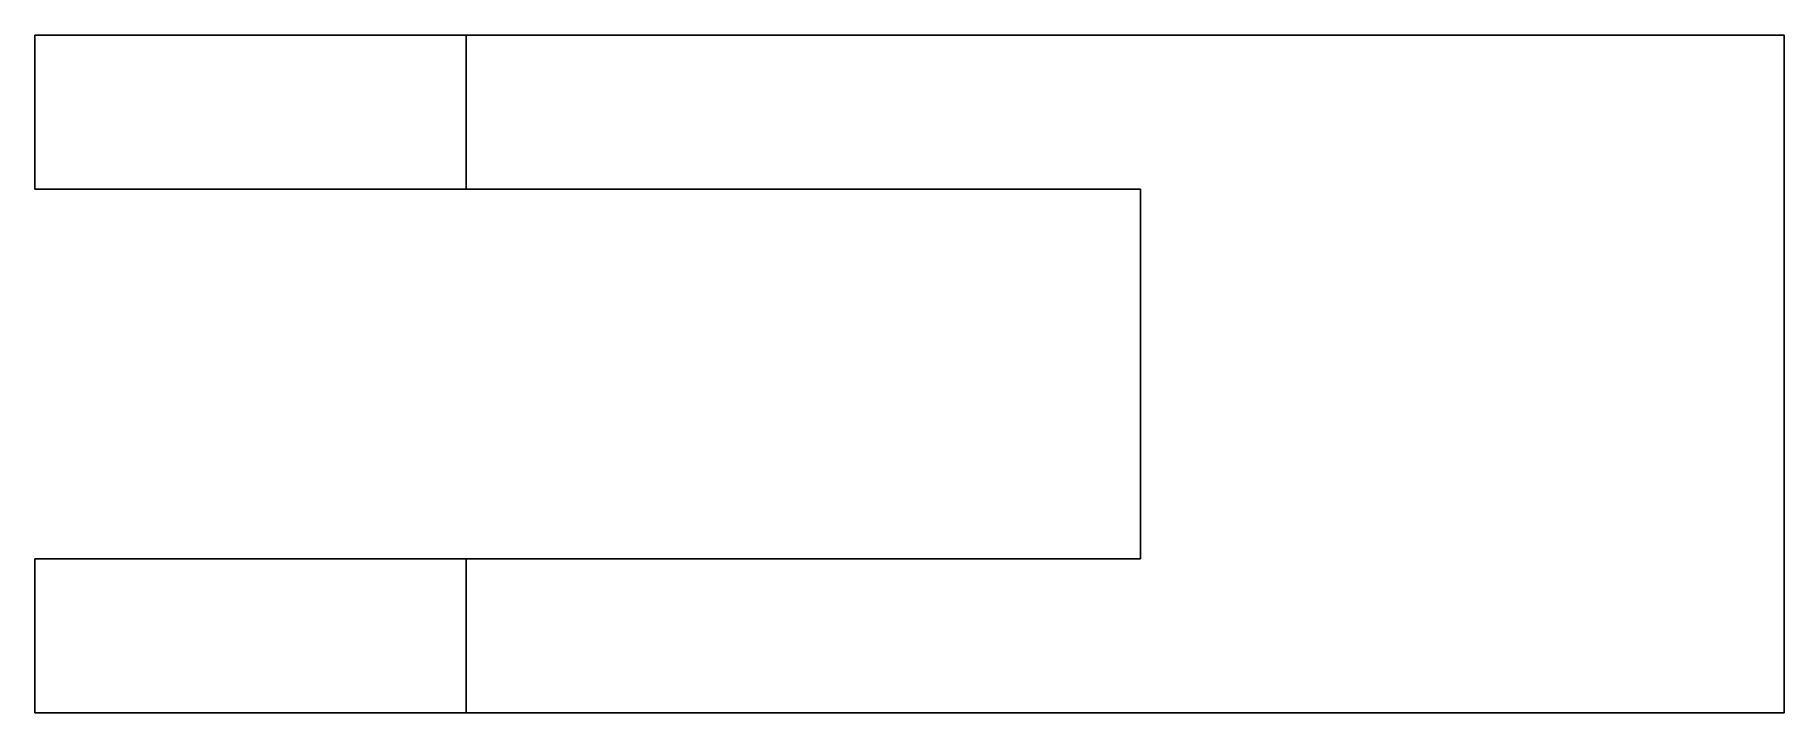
# Model space of a CAD drawing. Header units: metres. Extents: x -15.9 to 40.9, y -22 to 0.
import ezdxf

# ---------------------------------------------------------------- set-up
doc = ezdxf.new("R2010")
doc.units = ezdxf.units.M

msp = doc.modelspace()

# ---------------------------------------------------------------- linework, layer by layer
for points in [[(-15.9, -5), (-15.9, -4.9), (-15.9, -4.8), (-15.9, -4.7), (-15.9, -4.6), (-15.9, -4.5), (-15.9, -4.4), (-15.9, -4.3), (-15.9, -4.2), (-15.9, -4.1), (-15.9, -4), (-15.9, -3.9), (-15.9, -3.8), (-15.9, -3.7), (-15.9, -3.6), (-15.9, -3.5), (-15.9, -3.4), (-15.9, -3.3), (-15.9, -3.2), (-15.9, -3.1), (-15.9, -3), (-15.9, -2.9), (-15.9, -2.8), (-15.9, -2.7), (-15.9, -2.6), (-15.9, -2.5), (-15.9, -2.4), (-15.9, -2.3), (-15.9, -2.2), (-15.9, -2.1), (-15.9, -2), (-15.9, -1.9), (-15.9, -1.8), (-15.9, -1.7), (-15.9, -1.6), (-15.9, -1.5), (-15.9, -1.4), (-15.9, -1.3), (-15.9, -1.2), (-15.9, -1.1), (-15.9, -1), (-15.9, -0.9), (-15.9, -0.8), (-15.9, -0.7), (-15.9, -0.6), (-15.9, -0.5), (-15.9, -0.4), (-15.9, -0.3), (-15.9, -0.2), (-15.9, -0.1), (-15.9, 0)], [(-1.9, 0), (-1.949, 0), (-1.998, 0), (-2.047, 0), (-2.138, 0), (-2.283, 0), (-2.428, 0), (-2.573, 0), (-2.793, 0), (-3.027, 0), (-3.26, 0), (-3.516, 0), (-3.826, 0), (-4.137, 0), (-4.447, 0), (-4.801, 0), (-5.173, 0), (-5.544, 0), (-5.922, 0), (-6.336, 0), (-6.751, 0), (-7.165, 0), (-7.592, 0), (-8.028, 0), (-8.464, 0), (-8.9, 0), (-9.336, 0), (-9.772, 0), (-10.208, 0), (-10.635, 0), (-11.049, 0), (-11.464, 0), (-11.878, 0), (-12.256, 0), (-12.627, 0), (-12.999, 0), (-13.353, 0), (-13.663, 0), (-13.974, 0), (-14.284, 0), (-14.54, 0), (-14.773, 0), (-15.007, 0), (-15.227, 0), (-15.372, 0), (-15.517, 0), (-15.662, 0), (-15.753, 0), (-15.802, 0), (-15.851, 0), (-15.9, 0)], [(-1.9, -5), (-1.9, -4.9), (-1.9, -4.8), (-1.9, -4.7), (-1.9, -4.6), (-1.9, -4.5), (-1.9, -4.4), (-1.9, -4.3), (-1.9, -4.2), (-1.9, -4.1), (-1.9, -4), (-1.9, -3.9), (-1.9, -3.8), (-1.9, -3.7), (-1.9, -3.6), (-1.9, -3.5), (-1.9, -3.4), (-1.9, -3.3), (-1.9, -3.2), (-1.9, -3.1), (-1.9, -3), (-1.9, -2.9), (-1.9, -2.8), (-1.9, -2.7), (-1.9, -2.6), (-1.9, -2.5), (-1.9, -2.4), (-1.9, -2.3), (-1.9, -2.2), (-1.9, -2.1), (-1.9, -2), (-1.9, -1.9), (-1.9, -1.8), (-1.9, -1.7), (-1.9, -1.6), (-1.9, -1.5), (-1.9, -1.4), (-1.9, -1.3), (-1.9, -1.2), (-1.9, -1.1), (-1.9, -1), (-1.9, -0.9), (-1.9, -0.8), (-1.9, -0.7), (-1.9, -0.6), (-1.9, -0.5), (-1.9, -0.4), (-1.9, -0.3), (-1.9, -0.2), (-1.9, -0.1), (-1.9, 0)], [(40.9, 0), (40.044, 0), (39.188, 0), (38.332, 0), (37.476, 0), (36.62, 0), (35.764, 0), (34.908, 0), (34.052, 0), (33.196, 0), (32.34, 0), (31.484, 0), (30.628, 0), (29.772, 0), (28.916, 0), (28.06, 0), (27.204, 0), (26.348, 0), (25.492, 0), (24.636, 0), (23.78, 0), (22.924, 0), (22.068, 0), (21.212, 0), (20.356, 0), (19.5, 0), (18.644, 0), (17.788, 0), (16.932, 0), (16.076, 0), (15.22, 0), (14.364, 0), (13.508, 0), (12.652, 0), (11.796, 0), (10.94, 0), (10.084, 0), (9.228, 0), (8.372, 0), (7.516, 0), (6.66, 0), (5.804, 0), (4.948, 0), (4.092, 0), (3.236, 0), (2.38, 0), (1.524, 0), (0.668, 0), (-0.188, 0), (-1.044, 0), (-1.9, 0)], [(40.9, -22), (40.9, -21.56), (40.9, -21.12), (40.9, -20.68), (40.9, -20.24), (40.9, -19.8), (40.9, -19.36), (40.9, -18.92), (40.9, -18.48), (40.9, -18.04), (40.9, -17.6), (40.9, -17.16), (40.9, -16.72), (40.9, -16.28), (40.9, -15.84), (40.9, -15.4), (40.9, -14.96), (40.9, -14.52), (40.9, -14.08), (40.9, -13.64), (40.9, -13.2), (40.9, -12.76), (40.9, -12.32), (40.9, -11.88), (40.9, -11.44), (40.9, -11), (40.9, -10.56), (40.9, -10.12), (40.9, -9.68), (40.9, -9.24), (40.9, -8.8), (40.9, -8.36), (40.9, -7.92), (40.9, -7.48), (40.9, -7.04), (40.9, -6.6), (40.9, -6.16), (40.9, -5.72), (40.9, -5.28), (40.9, -4.84), (40.9, -4.4), (40.9, -3.96), (40.9, -3.52), (40.9, -3.08), (40.9, -2.64), (40.9, -2.2), (40.9, -1.76), (40.9, -1.32), (40.9, -0.88), (40.9, -0.44), (40.9, 0)], [(-15.9, -5), (-15.851, -5), (-15.802, -5), (-15.753, -5), (-15.662, -5), (-15.517, -5), (-15.372, -5), (-15.227, -5), (-15.007, -5), (-14.773, -5), (-14.54, -5), (-14.284, -5), (-13.974, -5), (-13.663, -5), (-13.353, -5), (-12.999, -5), (-12.627, -5), (-12.256, -5), (-11.878, -5), (-11.464, -5), (-11.049, -5), (-10.635, -5), (-10.208, -5), (-9.772, -5), (-9.336, -5), (-8.9, -5), (-8.464, -5), (-8.028, -5), (-7.592, -5), (-7.165, -5), (-6.751, -5), (-6.336, -5), (-5.922, -5), (-5.544, -5), (-5.173, -5), (-4.801, -5), (-4.447, -5), (-4.137, -5), (-3.826, -5), (-3.516, -5), (-3.26, -5), (-3.027, -5), (-2.793, -5), (-2.573, -5), (-2.428, -5), (-2.283, -5), (-2.138, -5), (-2.047, -5), (-1.998, -5), (-1.949, -5), (-1.9, -5)], [(-1.9, -5), (-1.462, -5), (-1.024, -5), (-0.586, -5), (-0.148, -5), (0.29, -5), (0.728, -5), (1.166, -5), (1.604, -5), (2.042, -5), (2.48, -5), (2.918, -5), (3.356, -5), (3.794, -5), (4.232, -5), (4.67, -5), (5.108, -5), (5.546, -5), (5.984, -5), (6.422, -5), (6.86, -5), (7.298, -5), (7.736, -5), (8.174, -5), (8.612, -5), (9.05, -5), (9.488, -5), (9.926, -5), (10.364, -5), (10.802, -5), (11.24, -5), (11.678, -5), (12.116, -5), (12.554, -5), (12.992, -5), (13.43, -5), (13.868, -5), (14.306, -5), (14.744, -5), (15.182, -5), (15.62, -5), (16.058, -5), (16.496, -5), (16.934, -5), (17.372, -5), (17.81, -5), (18.248, -5), (18.686, -5), (19.124, -5), (19.562, -5), (20, -5)], [(20, -5), (20, -5.24), (20, -5.48), (20, -5.72), (20, -5.96), (20, -6.2), (20, -6.44), (20, -6.68), (20, -6.92), (20, -7.16), (20, -7.4), (20, -7.64), (20, -7.88), (20, -8.12), (20, -8.36), (20, -8.6), (20, -8.84), (20, -9.08), (20, -9.32), (20, -9.56), (20, -9.8), (20, -10.04), (20, -10.28), (20, -10.52), (20, -10.76), (20, -11), (20, -11.24), (20, -11.48), (20, -11.72), (20, -11.96), (20, -12.2), (20, -12.44), (20, -12.68), (20, -12.92), (20, -13.16), (20, -13.4), (20, -13.64), (20, -13.88), (20, -14.12), (20, -14.36), (20, -14.6), (20, -14.84), (20, -15.08), (20, -15.32), (20, -15.56), (20, -15.8), (20, -16.04), (20, -16.28), (20, -16.52), (20, -16.76), (20, -17)], [(-1.9, -17), (-1.949, -17), (-1.998, -17), (-2.047, -17), (-2.138, -17), (-2.283, -17), (-2.428, -17), (-2.573, -17), (-2.793, -17), (-3.027, -17), (-3.26, -17), (-3.516, -17), (-3.826, -17), (-4.137, -17), (-4.447, -17), (-4.801, -17), (-5.173, -17), (-5.544, -17), (-5.922, -17), (-6.336, -17), (-6.751, -17), (-7.165, -17), (-7.592, -17), (-8.028, -17), (-8.464, -17), (-8.9, -17), (-9.336, -17), (-9.772, -17), (-10.208, -17), (-10.635, -17), (-11.049, -17), (-11.464, -17), (-11.878, -17), (-12.256, -17), (-12.627, -17), (-12.999, -17), (-13.353, -17), (-13.663, -17), (-13.974, -17), (-14.284, -17), (-14.54, -17), (-14.773, -17), (-15.007, -17), (-15.227, -17), (-15.372, -17), (-15.517, -17), (-15.662, -17), (-15.753, -17), (-15.802, -17), (-15.851, -17), (-15.9, -17)], [(-15.9, -22), (-15.9, -21.9), (-15.9, -21.8), (-15.9, -21.7), (-15.9, -21.6), (-15.9, -21.5), (-15.9, -21.4), (-15.9, -21.3), (-15.9, -21.2), (-15.9, -21.1), (-15.9, -21), (-15.9, -20.9), (-15.9, -20.8), (-15.9, -20.7), (-15.9, -20.6), (-15.9, -20.5), (-15.9, -20.4), (-15.9, -20.3), (-15.9, -20.2), (-15.9, -20.1), (-15.9, -20), (-15.9, -19.9), (-15.9, -19.8), (-15.9, -19.7), (-15.9, -19.6), (-15.9, -19.5), (-15.9, -19.4), (-15.9, -19.3), (-15.9, -19.2), (-15.9, -19.1), (-15.9, -19), (-15.9, -18.9), (-15.9, -18.8), (-15.9, -18.7), (-15.9, -18.6), (-15.9, -18.5), (-15.9, -18.4), (-15.9, -18.3), (-15.9, -18.2), (-15.9, -18.1), (-15.9, -18), (-15.9, -17.9), (-15.9, -17.8), (-15.9, -17.7), (-15.9, -17.6), (-15.9, -17.5), (-15.9, -17.4), (-15.9, -17.3), (-15.9, -17.2), (-15.9, -17.1), (-15.9, -17)], [(20, -17), (19.562, -17), (19.124, -17), (18.686, -17), (18.248, -17), (17.81, -17), (17.372, -17), (16.934, -17), (16.496, -17), (16.058, -17), (15.62, -17), (15.182, -17), (14.744, -17), (14.306, -17), (13.868, -17), (13.43, -17), (12.992, -17), (12.554, -17), (12.116, -17), (11.678, -17), (11.24, -17), (10.802, -17), (10.364, -17), (9.926, -17), (9.488, -17), (9.05, -17), (8.612, -17), (8.174, -17), (7.736, -17), (7.298, -17), (6.86, -17), (6.422, -17), (5.984, -17), (5.546, -17), (5.108, -17), (4.67, -17), (4.232, -17), (3.794, -17), (3.356, -17), (2.918, -17), (2.48, -17), (2.042, -17), (1.604, -17), (1.166, -17), (0.728, -17), (0.29, -17), (-0.148, -17), (-0.586, -17), (-1.024, -17), (-1.462, -17), (-1.9, -17)], [(-1.9, -22), (-1.9, -21.9), (-1.9, -21.8), (-1.9, -21.7), (-1.9, -21.6), (-1.9, -21.5), (-1.9, -21.4), (-1.9, -21.3), (-1.9, -21.2), (-1.9, -21.1), (-1.9, -21), (-1.9, -20.9), (-1.9, -20.8), (-1.9, -20.7), (-1.9, -20.6), (-1.9, -20.5), (-1.9, -20.4), (-1.9, -20.3), (-1.9, -20.2), (-1.9, -20.1), (-1.9, -20), (-1.9, -19.9), (-1.9, -19.8), (-1.9, -19.7), (-1.9, -19.6), (-1.9, -19.5), (-1.9, -19.4), (-1.9, -19.3), (-1.9, -19.2), (-1.9, -19.1), (-1.9, -19), (-1.9, -18.9), (-1.9, -18.8), (-1.9, -18.7), (-1.9, -18.6), (-1.9, -18.5), (-1.9, -18.4), (-1.9, -18.3), (-1.9, -18.2), (-1.9, -18.1), (-1.9, -18), (-1.9, -17.9), (-1.9, -17.8), (-1.9, -17.7), (-1.9, -17.6), (-1.9, -17.5), (-1.9, -17.4), (-1.9, -17.3), (-1.9, -17.2), (-1.9, -17.1), (-1.9, -17)], [(-1.9, -22), (-1.949, -22), (-1.998, -22), (-2.047, -22), (-2.138, -22), (-2.283, -22), (-2.428, -22), (-2.573, -22), (-2.793, -22), (-3.027, -22), (-3.26, -22), (-3.516, -22), (-3.826, -22), (-4.137, -22), (-4.447, -22), (-4.801, -22), (-5.173, -22), (-5.544, -22), (-5.922, -22), (-6.336, -22), (-6.751, -22), (-7.165, -22), (-7.592, -22), (-8.028, -22), (-8.464, -22), (-8.9, -22), (-9.336, -22), (-9.772, -22), (-10.208, -22), (-10.635, -22), (-11.049, -22), (-11.464, -22), (-11.878, -22), (-12.256, -22), (-12.627, -22), (-12.999, -22), (-13.353, -22), (-13.663, -22), (-13.974, -22), (-14.284, -22), (-14.54, -22), (-14.773, -22), (-15.007, -22), (-15.227, -22), (-15.372, -22), (-15.517, -22), (-15.662, -22), (-15.753, -22), (-15.802, -22), (-15.851, -22), (-15.9, -22)], [(40.9, -22), (40.044, -22), (39.188, -22), (38.332, -22), (37.476, -22), (36.62, -22), (35.764, -22), (34.908, -22), (34.052, -22), (33.196, -22), (32.34, -22), (31.484, -22), (30.628, -22), (29.772, -22), (28.916, -22), (28.06, -22), (27.204, -22), (26.348, -22), (25.492, -22), (24.636, -22), (23.78, -22), (22.924, -22), (22.068, -22), (21.212, -22), (20.356, -22), (19.5, -22), (18.644, -22), (17.788, -22), (16.932, -22), (16.076, -22), (15.22, -22), (14.364, -22), (13.508, -22), (12.652, -22), (11.796, -22), (10.94, -22), (10.084, -22), (9.228, -22), (8.372, -22), (7.516, -22), (6.66, -22), (5.804, -22), (4.948, -22), (4.092, -22), (3.236, -22), (2.38, -22), (1.524, -22), (0.668, -22), (-0.188, -22), (-1.044, -22), (-1.9, -22)]]:
    msp.add_lwpolyline(points)

doc.saveas('drawing.dxf')
